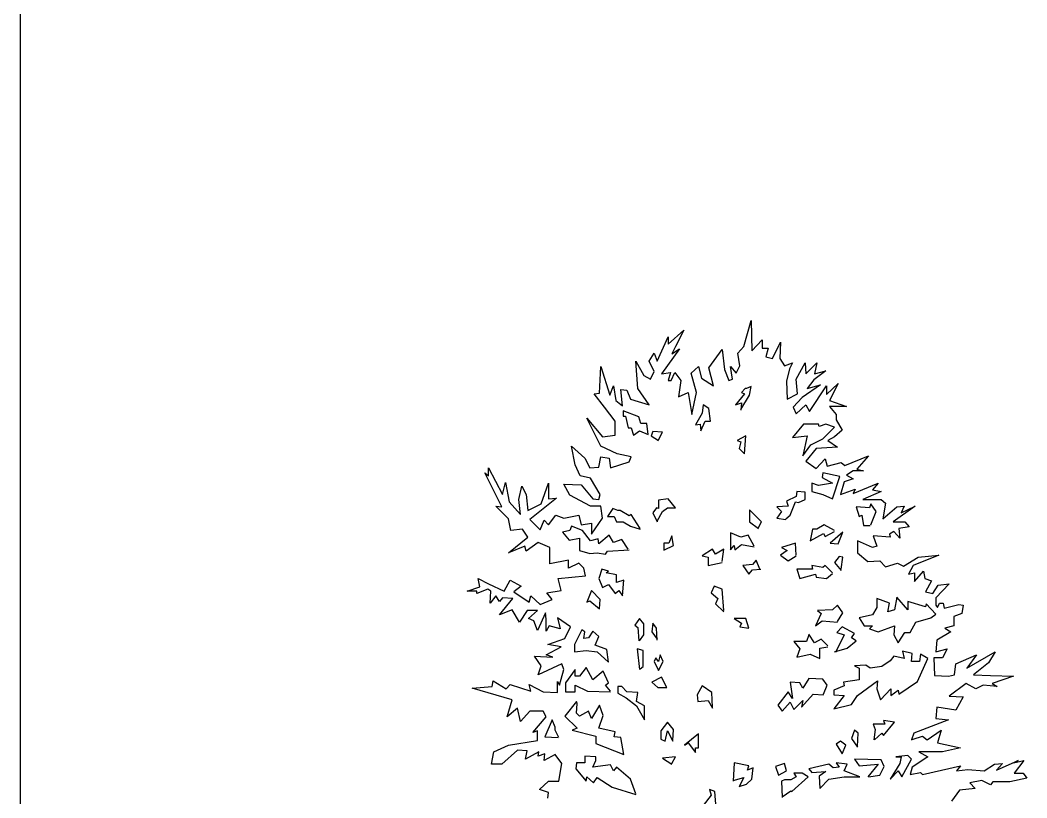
# Model space of a CAD drawing. Header units: millimetres. Extents: x 0 to 25200, y 0 to 17820.
# Drawn here: x 9467 to 10605, y 9783 to 10663 of the extents above; entities that cross this region are included whole.
import ezdxf

# ---------------------------------------------------------------- set-up
doc = ezdxf.new("R2010")
doc.units = ezdxf.units.MM
doc.header["$LTSCALE"] = 100
doc.header["$MEASUREMENT"] = 0
doc.layers.add('CO-TREE', color=251, linetype='Continuous')
doc.layers.add('TB-FORM', color=7, linetype='Continuous')

# ---------------------------------------------------------------- blocks, each defined once
blk = doc.blocks.new('T-108')
at = {"layer": 'CO-TREE'}
for p, q in [((179.8092, 765.2448), (188.1792, 794.5236)), ((188.1792, 794.5236), (189.0108, 760.2336)), ((81.9612, 748.5156), (94.5, 776.1204)), ((94.5, 767.7612), (112.0716, 783.648)), ((94.5, 776.1204), (94.5, 767.7612)), ((112.0716, 783.648), (102.87, 765.2448)), ((102.87, 765.2448), (98.6904, 756.8856)), ((173.124, 757.7172), (179.8092, 765.2448)), ((189.0108, 760.2336), (200.718, 772.7724)), ((200.718, 772.7724), (200.718, 763.5708)), ((200.718, 763.5708), (207.414, 763.5708)), ((207.414, 763.5708), (204.8976, 753.5376)), ((212.4252, 751.8636), (221.6268, 770.2668)), ((221.6268, 770.2668), (220.7952, 751.8636)), ((72.7596, 748.5156), (78.6132, 757.7172)), ((78.6132, 757.7172), (81.9612, 748.5156)), ((107.0496, 762.7392), (86.9724, 734.3028)), ((98.6904, 756.8856), (107.0496, 762.7392)), ((140.508, 740.9988), (155.5524, 761.8968)), ((155.5524, 761.8968), (158.0688, 739.3248)), ((175.6296, 743.5044), (173.124, 757.7172)), ((204.8976, 753.5376), (212.4252, 751.8636)), ((220.7952, 751.8636), (225.8064, 743.5044)), ((16.7292, 712.5624), (18.4032, 742.662)), ((18.4032, 742.662), (28.4364, 710.046)), ((57.7044, 748.5156), (66.906, 732.6288)), ((60.21, 717.5736), (57.7044, 748.5156)), ((78.6132, 736.8084), (72.7596, 748.5156)), ((120.4308, 735.1344), (128.79, 742.662)), ((128.79, 742.662), (132.138, 729.2808)), ((145.5192, 720.9216), (140.508, 740.9988)), ((164.754, 742.662), (171.45, 735.1344)), ((167.2704, 728.4492), (164.754, 742.662)), ((171.45, 735.1344), (175.6296, 743.5044)), ((225.8064, 743.5044), (235.008, 746.8524)), ((231.66, 740.1564), (228.3228, 725.9436)), ((235.008, 746.8524), (231.66, 740.1564)), ((239.1876, 728.4492), (249.2316, 746.8524)), ((249.2316, 746.8524), (250.0632, 734.3028)), ((250.0632, 734.3028), (262.6128, 746.8524)), ((262.6128, 746.8524), (260.0964, 734.3028)), ((66.906, 732.6288), (74.4336, 728.4492)), ((74.4336, 728.4492), (78.6132, 736.8084)), ((86.9724, 734.3028), (97.0164, 735.9768)), ((97.0164, 735.9768), (94.5, 726.7752)), ((97.848, 726.7752), (102.0276, 735.9768)), ((102.0276, 735.9768), (108.7236, 726.7752)), ((126.2844, 713.394), (120.4308, 735.1344)), ((132.138, 729.2808), (145.5192, 720.9216)), ((158.0688, 739.3248), (163.08, 726.7752)), ((272.646, 737.6508), (259.2648, 727.6176)), ((260.0964, 734.3028), (272.646, 737.6508)), ((28.4364, 710.046), (32.616, 720.9216)), ((32.616, 720.9216), (35.1216, 704.1924)), ((72.7596, 699.1812), (60.21, 717.5736)), ((94.5, 726.7752), (97.848, 726.7752)), ((108.7236, 726.7752), (106.218, 708.372)), ((163.08, 726.7752), (167.2704, 728.4492)), ((181.4832, 717.5736), (177.3036, 713.394)), ((183.1572, 717.5736), (181.4832, 717.5736)), ((188.1792, 720.09), (183.1572, 717.5736)), ((186.5052, 710.046), (188.1792, 720.09)), ((228.3228, 725.9436), (229.1544, 705.8664)), ((240.8616, 711.72), (239.1876, 728.4492)), ((266.7924, 721.7532), (245.8836, 707.5404)), ((259.2648, 727.6176), (251.7372, 717.5736)), ((251.7372, 717.5736), (266.7924, 721.7532)), ((254.2428, 691.6536), (273.4776, 720.9216)), ((273.4776, 710.8884), (286.8588, 723.4272)), ((273.4776, 720.9216), (273.4776, 710.8884)), ((286.8588, 723.4272), (276.8256, 704.1924)), ((10.8756, 711.72), (16.7292, 712.5624)), ((22.5828, 696.6648), (10.8756, 711.72)), ((40.9752, 716.742), (47.6712, 715.8996)), ((42.6492, 698.3388), (40.9752, 716.742)), ((47.6712, 715.8996), (51.8508, 705.8664)), ((106.218, 708.372), (117.0828, 713.394)), ((117.0828, 713.394), (121.2624, 688.3056)), ((121.2624, 688.3056), (126.2844, 713.394)), ((180.6516, 711.72), (170.6076, 699.1812)), ((176.4612, 694.1592), (186.5052, 710.046)), ((177.3036, 713.394), (180.6516, 711.72)), ((229.1544, 705.8664), (240.8616, 711.72)), ((245.8836, 707.5404), (235.8396, 696.6648)), ((34.29, 680.778), (22.5828, 696.6648)), ((35.1216, 704.1924), (42.6492, 698.3388)), ((51.8508, 705.8664), (72.7596, 699.1812)), ((133.812, 699.1812), (132.9804, 689.9796)), ((140.508, 694.9908), (133.812, 699.1812)), ((142.1712, 680.778), (140.508, 694.9908)), ((170.6076, 699.1812), (177.3036, 701.6868)), ((177.3036, 701.6868), (176.4612, 693.3276)), ((235.8396, 696.6648), (239.1876, 689.1372)), ((239.1876, 689.1372), (250.0632, 699.1812)), ((250.0632, 699.1812), (254.2428, 691.6536)), ((276.8256, 704.1924), (296.0604, 697.5072)), ((276.8256, 697.5072), (284.3532, 688.3056)), ((296.0604, 697.5072), (276.8256, 697.5072)), ((2.5056, 684.126), (20.0664, 663.2172)), ((18.4032, 652.3416), (2.5056, 684.126)), ((43.4916, 692.4852), (43.4916, 686.6316)), ((61.0524, 685.8), (43.4916, 692.4852)), ((43.4916, 686.6316), (45.9972, 686.6316)), ((45.9972, 686.6316), (49.3452, 673.2504)), ((63.558, 678.2724), (61.0524, 685.8)), ((132.9804, 689.9796), (125.4528, 676.5984)), ((284.3532, 688.3056), (284.3532, 682.452)), ((34.29, 664.8912), (34.29, 680.778)), ((49.3452, 673.2504), (52.6932, 673.2504)), ((52.6932, 673.2504), (55.1988, 664.8912)), ((70.254, 678.2724), (63.558, 678.2724)), ((71.928, 665.7228), (70.254, 678.2724)), ((125.4528, 676.5984), (130.464, 677.43)), ((130.464, 677.43), (131.3064, 669.9024)), ((131.3064, 669.9024), (136.3176, 680.778)), ((136.3176, 680.778), (142.1712, 680.778)), ((247.5576, 677.43), (235.008, 662.3748)), ((264.276, 677.43), (247.5576, 677.43)), ((265.1184, 674.9244), (264.276, 677.43)), ((272.646, 677.43), (265.1184, 674.9244)), ((269.298, 660.7008), (282.6792, 674.082)), ((282.6792, 674.082), (272.646, 677.43)), ((284.3532, 682.452), (291.0384, 670.7448)), ((20.0664, 663.2172), (34.29, 664.8912)), ((55.1988, 664.8912), (61.884, 669.9024)), ((61.884, 669.9024), (71.928, 665.7228)), ((76.9392, 669.0708), (75.2652, 664.0488)), ((75.2652, 664.0488), (83.6352, 659.0376)), ((87.8148, 668.2284), (76.9392, 669.0708)), ((83.6352, 659.8692), (87.8148, 668.2284)), ((182.3148, 664.0488), (172.2816, 659.0376)), ((180.6516, 643.9824), (182.3148, 664.0488)), ((235.008, 662.3748), (251.7372, 664.0488)), ((251.7372, 664.0488), (246.7152, 641.466)), ((255.9168, 654.0156), (269.298, 660.7008)), ((282.6792, 663.2172), (275.1516, 659.0376)), ((291.0384, 670.7448), (282.6792, 663.2172)), ((-15.0552, 652.3416), (0, 638.9604)), ((-10.8756, 631.4328), (-15.0552, 652.3416)), ((36.7956, 643.9824), (18.4032, 652.3416)), ((172.2816, 659.0376), (176.4612, 657.3636)), ((176.4612, 657.3636), (174.798, 649.836)), ((174.798, 649.836), (180.6516, 643.9824)), ((246.7152, 641.466), (255.9168, 654.0156)), ((261.7704, 649.836), (250.0632, 635.6124)), ((286.0272, 651.51), (261.7704, 649.836)), ((275.1516, 659.0376), (286.0272, 651.51)), ((0, 638.9604), (5.8536, 628.0848)), ((15.8868, 628.9272), (18.4032, 640.6344)), ((18.4032, 640.6344), (27.594, 638.9604)), ((27.594, 638.9604), (29.268, 628.0848)), ((52.6932, 640.6344), (36.7956, 643.9824)), ((50.1768, 634.7808), (52.6932, 640.6344)), ((261.7704, 627.2532), (271.8036, 638.1288)), ((271.8036, 638.1288), (274.32, 629.7588)), ((294.3864, 630.6012), (321.1488, 641.466)), ((321.1488, 641.466), (307.7676, 626.4216)), ((-108.7236, 628.0848), (-92.8368, 597.9852)), ((-108.7236, 618.894), (-108.7236, 628.0848)), ((-5.022, 618.894), (-10.8756, 631.4328)), ((5.8536, 628.0848), (15.8868, 628.9272)), ((29.268, 628.0848), (50.1768, 634.7808)), ((250.0632, 635.6124), (261.7704, 627.2532)), ((274.32, 629.7588), (290.2068, 633.9384)), ((290.2068, 633.9384), (294.3864, 630.6012)), ((307.7676, 626.4216), (315.2952, 624.7476)), ((-112.9032, 622.2312), (-108.7236, 618.894)), ((-93.6684, 583.7616), (-112.9032, 622.2312)), ((6.6852, 616.3776), (-5.022, 618.894)), ((17.5608, 597.9852), (6.6852, 616.3776)), ((269.298, 622.2312), (268.4664, 617.22)), ((268.4664, 617.22), (280.1736, 610.524)), ((288.5328, 618.0516), (269.298, 622.2312)), ((280.1736, 592.9632), (288.5328, 618.0516)), ((303.588, 615.546), (293.5548, 612.198)), ((303.588, 624.7476), (296.0604, 619.7256)), ((296.0604, 619.7256), (303.588, 615.546)), ((315.2952, 624.7476), (303.588, 624.7476)), ((-92.8368, 597.9852), (-89.4888, 611.3664)), ((-89.4888, 611.3664), (-85.3092, 589.6152)), ((-74.4336, 592.1316), (-71.0856, 607.176)), ((-71.0856, 607.176), (-66.0744, 597.9852)), ((-49.3452, 587.1096), (-40.986, 610.524)), ((-40.986, 610.524), (-40.986, 592.9632)), ((-23.4144, 609.6924), (-4.1796, 608.85)), ((-16.7292, 597.1428), (-23.4144, 609.6924)), ((-4.1796, 608.85), (9.2016, 592.9632)), ((256.7484, 610.524), (256.7484, 601.3224)), ((264.276, 608.0184), (256.7484, 610.524)), ((280.1736, 610.524), (264.276, 608.0184)), ((293.5548, 612.198), (289.3752, 597.9852)), ((289.3752, 597.9852), (306.0936, 603.8388)), ((303.588, 598.8168), (332.0244, 610.524)), ((306.0936, 603.8388), (303.588, 598.8168)), ((332.0244, 610.524), (325.3284, 602.9964)), ((-72.7596, 575.4024), (-74.4336, 592.1316)), ((-66.0744, 597.9852), (-64.4004, 579.582)), ((-31.7844, 593.7948), (-61.8948, 569.5488)), ((-40.986, 592.9632), (-31.7844, 593.7948)), ((6.6852, 584.604), (-16.7292, 597.1428)), ((9.2016, 592.9632), (15.8868, 592.1316)), ((15.8868, 592.1316), (17.5608, 597.9852)), ((94.5, 592.9632), (83.6352, 591.2892)), ((102.87, 582.93), (94.5, 592.9632)), ((239.1876, 595.4688), (228.3228, 590.4576)), ((240.03, 601.3224), (239.1876, 595.4688)), ((249.2316, 600.4908), (240.03, 601.3224)), ((241.704, 588.7836), (249.2316, 592.1316)), ((249.2316, 592.1316), (249.2316, 600.4908)), ((256.7484, 601.3224), (269.298, 597.9852)), ((269.298, 597.9852), (280.1736, 592.9632)), ((335.3724, 601.3224), (314.4636, 592.1316)), ((314.4636, 592.1316), (335.3724, 592.1316)), ((325.3284, 602.9964), (335.3724, 601.3224)), ((335.3724, 592.1316), (340.3836, 587.9412)), ((-86.1408, 570.3804), (-100.3644, 584.604)), ((-100.3644, 584.604), (-93.6684, 583.7616)), ((-85.3092, 589.6152), (-72.7596, 575.4024)), ((-64.4004, 579.582), (-49.3452, 587.1096)), ((18.4032, 584.604), (6.6852, 584.604)), ((20.0664, 571.2228), (18.4032, 584.604)), ((31.7844, 582.0876), (25.92, 572.886)), ((37.638, 579.582), (31.7844, 582.0876)), ((81.1188, 582.93), (76.9392, 577.0764)), ((83.6352, 582.0876), (81.1188, 582.93)), ((83.6352, 591.2892), (83.6352, 582.0876)), ((87.8148, 578.7504), (93.6684, 582.93)), ((93.6684, 582.93), (102.87, 582.93)), ((229.986, 584.604), (217.4472, 583.7616)), ((217.4472, 583.7616), (222.4584, 578.7504)), ((228.3228, 590.4576), (229.986, 584.604)), ((232.5024, 574.56), (238.356, 589.6152)), ((238.356, 589.6152), (241.704, 588.7836)), ((306.936, 583.7616), (310.2732, 572.886)), ((321.9912, 582.93), (306.936, 583.7616)), ((323.6652, 587.1096), (321.9912, 582.93)), ((329.5188, 578.7504), (323.6652, 587.1096)), ((340.3836, 587.9412), (337.0464, 570.3804)), ((337.0464, 570.3804), (352.9332, 583.7616)), ((373.842, 584.604), (348.7536, 567.0324)), ((352.9332, 583.7616), (361.2924, 584.604)), ((357.9444, 577.0764), (373.842, 584.604)), ((361.2924, 584.604), (357.9444, 577.0764)), ((-83.6352, 556.9992), (-86.1408, 570.3804)), ((-61.8948, 569.5488), (-50.1768, 557.8416)), ((-40.986, 563.6952), (-32.616, 574.56)), ((-32.616, 574.56), (-23.4144, 571.2228)), ((-23.4144, 571.2228), (-6.696, 574.56)), ((-6.696, 574.56), (-4.1796, 563.6952)), ((7.5276, 552.8196), (20.0664, 571.2228)), ((25.92, 572.886), (33.4476, 572.886)), ((33.4476, 572.886), (35.964, 567.0324)), ((40.1436, 579.582), (37.638, 579.582)), ((50.1768, 573.7284), (40.1436, 579.582)), ((52.6932, 575.4024), (50.1768, 573.7284)), ((62.7264, 559.5048), (52.6932, 575.4024)), ((76.9392, 577.0764), (81.9612, 567.0324)), ((81.9612, 567.8748), (87.8148, 578.7504)), ((186.5052, 580.4136), (186.5052, 567.0324)), ((199.8864, 567.0324), (186.5052, 580.4136)), ((222.4584, 578.7504), (217.4472, 571.2228)), ((217.4472, 571.2228), (227.4804, 569.5488)), ((227.4804, 570.3804), (232.5024, 574.56)), ((310.2732, 572.886), (313.6212, 574.56)), ((313.6212, 574.56), (315.2952, 562.8528)), ((323.6652, 563.6952), (329.5188, 578.7504)), ((-70.254, 558.6732), (-83.6352, 556.9992)), ((-64.4004, 549.4716), (-70.254, 558.6732)), ((-50.1768, 557.8416), (-45.9972, 568.7064)), ((-45.9972, 568.7064), (-40.986, 563.6952)), ((-15.0552, 562.0212), (-16.7292, 556.9992)), ((-2.5056, 556.9992), (-15.0552, 562.0212)), ((-4.1796, 563.6952), (7.5276, 565.3692)), ((7.5276, 565.3692), (7.5276, 552.8196)), ((35.964, 567.0324), (43.4916, 567.0324)), ((43.4916, 567.0324), (51.8508, 562.0212)), ((51.8508, 562.0212), (62.7264, 558.6732)), ((186.5052, 567.0324), (196.5384, 559.5048)), ((196.5384, 560.3472), (199.8864, 567.0324)), ((257.5908, 558.6732), (255.0852, 545.292)), ((262.6128, 558.6732), (257.5908, 558.6732)), ((270.972, 563.6952), (262.6128, 558.6732)), ((282.6792, 556.9992), (270.972, 563.6952)), ((315.2952, 562.8528), (322.8228, 562.8528)), ((348.7536, 567.0324), (362.1348, 567.0324)), ((367.146, 561.1788), (355.4388, 559.5048)), ((355.4388, 559.5048), (356.2812, 548.64)), ((362.1348, 567.0324), (367.146, 561.1788)), ((-86.1408, 531.9108), (-64.4004, 549.4716)), ((-16.7292, 556.9992), (-25.0884, 555.3252)), ((-25.0884, 555.3252), (-17.5608, 546.1236)), ((-17.5608, 546.1236), (-5.8536, 548.64)), ((-5.8536, 548.64), (-5.8536, 534.4164)), ((6.6852, 545.292), (-2.5056, 556.9992)), ((15.0552, 547.7976), (6.6852, 545.292)), ((15.8868, 541.944), (15.0552, 547.7976)), ((27.594, 551.9772), (15.8868, 541.944)), ((32.616, 543.618), (27.594, 551.9772)), ((41.8176, 546.966), (32.616, 543.618)), ((49.3452, 536.0904), (41.8176, 546.966)), ((98.6904, 551.1456), (95.3424, 542.7864)), ((100.3536, 540.27), (98.6904, 551.1456)), ((164.754, 554.4936), (164.754, 535.2588)), ((176.4612, 549.4716), (164.754, 554.4936)), ((184.8312, 551.9772), (176.4612, 549.4716)), ((191.5164, 539.4384), (184.8312, 551.9772)), ((255.0852, 545.292), (270.1296, 553.6512)), ((270.1296, 553.6512), (271.8036, 550.314)), ((271.8036, 550.314), (282.6792, 556.1676)), ((291.8808, 555.3252), (277.6572, 542.7864)), ((286.8588, 541.944), (291.8808, 555.3252)), ((326.1708, 551.1456), (330.3504, 539.4384)), ((345.4056, 549.4716), (326.1708, 551.1456)), ((349.5852, 556.1676), (344.5632, 552.8196)), ((344.5632, 552.8196), (345.4056, 549.4716)), ((356.2812, 548.64), (349.5852, 556.1676)), ((-67.7484, 539.4384), (-86.1408, 531.9108)), ((-66.0744, 533.5848), (-67.7484, 539.4384)), ((-52.6932, 543.618), (-66.0744, 533.5848)), ((-39.312, 537.7644), (-52.6932, 543.618)), ((-39.312, 519.3612), (-39.312, 537.7644)), ((25.92, 533.5848), (50.1768, 535.2588)), ((89.4888, 542.7864), (89.4888, 534.4164)), ((95.3424, 542.7864), (89.4888, 542.7864)), ((90.3204, 535.2588), (100.3536, 540.27)), ((144.6876, 536.0904), (132.9804, 528.5628)), ((148.0248, 530.2368), (144.6876, 536.0904)), ((157.2264, 536.0904), (148.0248, 530.2368)), ((155.5524, 521.8776), (157.2264, 536.0904)), ((164.754, 535.2588), (168.9336, 540.27)), ((168.9336, 540.27), (169.776, 535.2588)), ((169.776, 535.2588), (177.3036, 541.1124)), ((177.3036, 541.1124), (191.5164, 538.596)), ((238.356, 542.7864), (222.4584, 537.7644)), ((222.4584, 537.7644), (229.1544, 534.4164)), ((239.1876, 529.4052), (238.356, 542.7864)), ((277.6572, 542.7864), (286.8588, 541.944)), ((308.61, 545.292), (308.61, 531.9108)), ((325.3284, 537.7644), (308.61, 545.292)), ((330.3504, 539.4384), (325.3284, 537.7644)), ((-5.8536, 534.4164), (5.8536, 531.0792)), ((5.8536, 531.0792), (14.2128, 531.9108)), ((14.2128, 531.9108), (23.4144, 530.2368)), ((23.4144, 530.2368), (25.92, 533.5848)), ((132.9804, 528.5628), (139.6656, 526.8888)), ((139.6656, 526.8888), (139.6656, 517.698)), ((229.1544, 534.4164), (221.6268, 529.4052)), ((221.6268, 529.4052), (229.986, 522.7092)), ((229.986, 522.7092), (239.1876, 528.5628)), ((287.7012, 527.7312), (282.6792, 521.0352)), ((291.8808, 526.8888), (287.7012, 527.7312)), ((290.2068, 513.5076), (291.8808, 526.8888)), ((308.61, 531.9108), (320.3172, 521.8776)), ((360.4608, 516.8556), (377.19, 526.8888)), ((400.6044, 529.4052), (371.3256, 517.698)), ((377.19, 526.8888), (400.6044, 529.4052)), ((-18.4032, 523.5516), (-39.312, 519.3612)), ((-18.4032, 514.35), (-18.4032, 523.5516)), ((-6.696, 520.2036), (-18.4032, 514.35)), ((-0.8424, 514.35), (-6.696, 520.2036)), ((0.8316, 505.98), (-0.8424, 514.35)), ((19.2348, 513.5076), (15.8868, 502.6428)), ((26.7624, 511.002), (19.2348, 513.5076)), ((139.6656, 517.698), (155.5524, 521.0352)), ((189.8424, 518.5296), (178.9776, 517.698)), ((178.9776, 517.698), (185.6628, 507.654)), ((185.6628, 507.654), (189.8424, 512.676)), ((194.0328, 523.5516), (189.8424, 518.5296)), ((189.8424, 512.676), (199.044, 513.5076)), ((198.2124, 513.5076), (194.0328, 523.5516)), ((240.03, 513.5076), (243.3672, 502.6428)), ((257.5908, 513.5076), (240.03, 513.5076)), ((256.7484, 517.698), (257.5908, 513.5076)), ((269.298, 515.1816), (256.7484, 517.698)), ((271.8036, 517.698), (269.298, 515.1816)), ((280.1736, 509.328), (271.8036, 517.698)), ((282.6792, 521.0352), (290.2068, 511.8336)), ((320.3172, 521.8776), (333.6984, 522.7092)), ((333.6984, 522.7092), (340.3836, 516.024)), ((340.3836, 516.024), (353.7648, 520.2036)), ((353.7648, 520.2036), (360.4608, 516.8556)), ((371.3256, 517.698), (366.3144, 507.654)), ((-120.4308, 502.6428), (-108.7236, 496.7892)), ((-118.7568, 493.4412), (-120.4308, 502.6428)), ((-30.1104, 502.6428), (0.8316, 505.98)), ((-26.7624, 489.2616), (-30.1104, 502.6428)), ((15.8868, 502.6428), (20.0664, 492.5988)), ((24.2568, 509.328), (26.7624, 511.002)), ((35.964, 506.8224), (24.2568, 509.328)), ((35.964, 498.4524), (35.964, 506.8224)), ((243.3672, 502.6428), (260.9388, 507.654)), ((260.9388, 507.654), (261.7704, 504.3168)), ((261.7704, 504.3168), (273.4776, 502.6428)), ((273.4776, 502.6428), (280.1736, 508.4964)), ((366.3144, 507.654), (372.9996, 509.328)), ((372.9996, 499.2948), (383.0436, 511.002)), ((372.9996, 509.328), (372.9996, 499.2948)), ((383.0436, 511.002), (384.7176, 502.6428)), ((384.7176, 502.6428), (392.2344, 500.1264)), ((-132.9804, 488.4192), (-118.7568, 493.4412)), ((-109.566, 490.9356), (-122.1048, 485.9136)), ((-106.218, 488.4192), (-109.566, 490.9356)), ((-108.7236, 496.7892), (-91.1628, 488.4192)), ((-91.1628, 488.4192), (-84.4668, 500.9688)), ((-84.4668, 500.9688), (-71.928, 494.2728)), ((-71.928, 494.2728), (-80.2872, 487.5876)), ((20.0664, 492.5988), (26.7624, 495.9468)), ((26.7624, 495.9468), (34.29, 485.9136)), ((44.3232, 500.9688), (35.964, 498.4524)), ((42.6492, 483.408), (44.3232, 500.9688)), ((146.3616, 494.2728), (143.0136, 486.7452)), ((155.5524, 490.9356), (146.3616, 494.2728)), ((157.2264, 466.6788), (155.5524, 490.9356)), ((392.2344, 500.1264), (385.5492, 487.5876)), ((393.9084, 485.9136), (399.762, 495.1152)), ((412.3116, 496.7892), (397.2564, 480.8916)), ((399.762, 495.1152), (412.3116, 496.7892)), ((-122.1048, 488.4192), (-132.9804, 488.4192)), ((-122.1048, 485.9136), (-122.1048, 488.4192)), ((-107.0496, 475.038), (-106.218, 488.4192)), ((-100.3644, 483.408), (-107.0496, 475.038)), ((-96.174, 476.712), (-100.3644, 483.408)), ((-92.8368, 480.8916), (-96.174, 476.712)), ((-96.174, 461.6568), (-81.1296, 480.06)), ((-81.1296, 480.06), (-92.8368, 480.8916)), ((-80.2872, 487.5876), (-62.7264, 475.8804)), ((-62.7264, 475.8804), (-61.0524, 483.408)), ((-61.0524, 483.408), (-50.1768, 473.364)), ((-50.1768, 473.364), (-36.7956, 479.2176)), ((-42.6492, 486.7452), (-26.7624, 489.2616)), ((-36.7956, 479.2176), (-42.6492, 486.7452)), ((7.5276, 489.2616), (2.5056, 475.8804)), ((17.5608, 479.2176), (7.5276, 489.2616)), ((16.7292, 468.3528), (17.5608, 479.2176)), ((34.29, 485.9136), (38.4696, 489.2616)), ((38.4696, 489.2616), (42.6492, 483.408)), ((143.0136, 486.7452), (150.5412, 480.06)), ((150.5412, 480.06), (148.0248, 474.2064)), ((330.3504, 480.06), (330.3504, 470.0268)), ((344.5632, 475.038), (330.3504, 480.06)), ((352.9332, 481.734), (350.4276, 467.5104)), ((365.472, 467.5104), (352.9332, 481.734)), ((385.5492, 487.5876), (393.9084, 485.9136)), ((397.2564, 480.8916), (397.2564, 472.5324)), ((-81.9612, 467.5104), (-96.174, 461.6568)), ((-73.602, 453.2976), (-81.9612, 467.5104)), ((2.5056, 475.8804), (5.8536, 477.5436)), ((5.8536, 477.5436), (16.7292, 468.3528)), ((148.0248, 474.2064), (157.2264, 465.0048)), ((280.1736, 467.5104), (263.4444, 466.6788)), ((286.0272, 472.5324), (280.1736, 467.5104)), ((291.8808, 464.1624), (286.0272, 472.5324)), ((330.3504, 470.0268), (325.3284, 461.6568)), ((342.9, 465.0048), (344.5632, 475.038)), ((350.4276, 467.5104), (342.9, 465.0048)), ((365.472, 476.712), (365.472, 467.5104)), ((385.5492, 470.8584), (365.472, 476.712)), ((386.3808, 474.2064), (385.5492, 470.8584)), ((397.2564, 462.4992), (386.3808, 474.2064)), ((397.2564, 472.5324), (398.9304, 470.0268)), ((398.9304, 470.0268), (401.436, 475.038)), ((401.436, 475.038), (405.6156, 475.038)), ((405.6156, 475.038), (406.458, 469.1844)), ((406.458, 469.1844), (423.1872, 473.364)), ((423.1872, 473.364), (428.1984, 472.5324)), ((428.1984, 472.5324), (426.5244, 463.3308)), ((-65.232, 466.6788), (-73.602, 453.2976)), ((-53.5248, 466.6788), (-65.232, 466.6788)), ((-63.558, 457.4772), (-53.5248, 466.6788)), ((-57.7044, 454.9716), (-63.558, 457.4772)), ((-44.3232, 464.1624), (-53.5248, 444.096)), ((-43.4916, 456.6456), (-44.3232, 464.1624)), ((-43.4916, 443.2644), (-43.4916, 456.6456)), ((-30.942, 458.3088), (-27.6048, 445.77)), ((-15.8868, 448.2756), (-30.942, 458.3088)), ((61.884, 457.4772), (56.8728, 449.9496)), ((66.906, 451.6236), (61.884, 457.4772)), ((168.9336, 457.4772), (177.3036, 452.4552)), ((182.3148, 457.4772), (168.9336, 457.4772)), ((185.6628, 446.6016), (182.3148, 457.4772)), ((267.624, 463.3308), (260.9388, 449.118)), ((263.4444, 466.6788), (267.624, 463.3308)), ((286.0272, 454.1292), (291.8808, 464.1624)), ((325.3284, 461.6568), (310.2732, 458.3088)), ((310.2732, 458.3088), (316.1376, 449.118)), ((374.6736, 453.2976), (391.4028, 458.3088)), ((391.4028, 458.3088), (397.2564, 462.4992)), ((426.5244, 463.3308), (417.3336, 459.9828)), ((417.3336, 459.9828), (417.3336, 449.118)), ((-53.5248, 444.096), (-57.7044, 454.9716)), ((-40.1436, 449.118), (-43.4916, 443.2644)), ((-27.6048, 445.77), (-40.1436, 449.118)), ((-22.5828, 434.8944), (-15.8868, 448.2756)), ((-3.348, 444.9276), (-11.7072, 428.2092)), ((0, 442.422), (-3.348, 444.9276)), ((56.8728, 449.9496), (60.21, 447.444)), ((60.21, 447.444), (61.0524, 432.3888)), ((66.906, 439.074), (66.906, 451.6236)), ((76.9392, 452.4552), (76.1076, 442.422)), ((81.1188, 446.6016), (76.9392, 452.4552)), ((81.9612, 433.2204), (81.1188, 446.6016)), ((177.3036, 452.4552), (175.6296, 448.2756)), ((175.6296, 448.2756), (185.6628, 446.6016)), ((260.9388, 449.118), (268.4664, 454.9716)), ((268.4664, 454.9716), (286.0272, 453.2976)), ((291.0384, 448.2756), (285.1848, 441.5904)), ((305.262, 440.748), (291.0384, 448.2756)), ((316.1376, 449.118), (325.3284, 449.118)), ((325.3284, 449.118), (321.9912, 445.77)), ((321.9912, 445.77), (332.0244, 442.422)), ((332.0244, 442.422), (350.4276, 449.118)), ((350.4276, 449.118), (349.5852, 439.074)), ((367.9884, 441.5904), (374.6736, 453.2976)), ((417.3336, 449.118), (407.2896, 446.6016)), ((407.2896, 446.6016), (413.9856, 442.422)), ((-41.8176, 428.2092), (-22.5828, 434.8944)), ((-0.8424, 434.8944), (0, 442.422)), ((4.1796, 435.7368), (-0.8424, 434.8944)), ((9.2016, 443.2644), (4.1796, 435.7368)), ((15.8868, 437.4), (9.2016, 443.2644)), ((11.7072, 427.3668), (15.8868, 437.4)), ((61.884, 432.3888), (66.906, 439.074)), ((76.1076, 442.422), (81.9612, 434.0628)), ((253.4112, 439.074), (250.8948, 431.5464)), ((260.0964, 429.8832), (253.4112, 439.9164)), ((267.624, 434.0628), (260.0964, 429.8832)), ((275.1516, 426.5352), (267.624, 434.0628)), ((293.5548, 439.074), (283.5108, 419.0076)), ((285.1848, 441.5904), (293.5548, 439.074)), ((301.914, 435.7368), (305.262, 440.748)), ((306.936, 432.3888), (301.914, 435.7368)), ((349.5852, 439.074), (354.6072, 429.8832)), ((354.6072, 429.8832), (362.1348, 441.5904)), ((362.1348, 441.5904), (367.9884, 441.5904)), ((398.0988, 433.2204), (397.2564, 419.8392)), ((413.9856, 442.422), (398.0988, 433.2204)), ((-43.4916, 416.502), (-26.7624, 425.6928)), ((-26.7624, 425.6928), (-41.8176, 428.2092)), ((-11.7072, 428.2092), (-11.7072, 419.8392)), ((-11.7072, 419.8392), (1.674, 421.5132)), ((1.674, 421.5132), (14.2128, 419.8392)), ((25.0884, 422.3556), (11.7072, 427.3668)), ((26.7624, 408.132), (25.0884, 422.3556)), ((59.3784, 423.1872), (61.884, 399.7728)), ((66.0744, 421.5132), (59.3784, 423.1872)), ((66.0744, 403.11), (66.0744, 421.5132)), ((236.682, 431.5464), (243.3672, 423.1872)), ((250.8948, 431.5464), (236.682, 431.5464)), ((243.3672, 423.1872), (240.03, 413.9856)), ((265.95, 424.0188), (275.1516, 425.6928)), ((265.95, 412.3116), (265.95, 424.0188)), ((282.6792, 419.8392), (296.892, 424.0188)), ((296.892, 424.0188), (306.936, 432.3888)), ((397.2564, 419.8392), (409.806, 423.1872)), ((409.806, 423.1872), (404.784, 413.154)), ((-56.8728, 414.828), (-35.964, 413.9856)), ((-49.3452, 403.9524), (-56.8728, 414.828)), ((-35.964, 413.9856), (-43.4916, 416.502)), ((14.2128, 419.8392), (26.7624, 408.132)), ((80.2872, 413.154), (78.6132, 408.9744)), ((83.6352, 408.9744), (80.2872, 413.154)), ((85.3092, 416.502), (83.6352, 408.9744)), ((88.6464, 408.9744), (85.3092, 416.502)), ((240.03, 413.9856), (255.0852, 417.3336)), ((255.0852, 417.3336), (265.95, 412.3116)), ((349.5852, 414.828), (345.4056, 409.806)), ((361.2924, 412.3116), (349.5852, 414.828)), ((359.6184, 420.6816), (361.2924, 412.3116)), ((370.494, 418.1652), (359.6184, 420.6816)), ((369.6624, 408.9744), (370.494, 418.1652)), ((376.3476, 386.3916), (388.0548, 412.3116)), ((379.6956, 417.3336), (378.8532, 408.9744)), ((388.0548, 412.3116), (379.6956, 417.3336)), ((394.7508, 413.154), (395.5824, 393.0768)), ((404.784, 413.154), (394.7508, 413.154)), ((419.8392, 406.458), (443.2536, 416.502)), ((432.378, 401.4468), (464.1624, 419.8392)), ((443.2536, 416.502), (432.378, 401.4468)), ((464.1624, 419.8392), (456.6348, 407.3004)), ((-25.9308, 406.458), (-52.6932, 393.9192)), ((-52.6932, 393.9192), (-49.3452, 403.9524)), ((-28.4364, 382.212), (-23.4144, 399.7728)), ((-23.4144, 399.7728), (-25.9308, 406.458)), ((-10.8756, 399.7728), (-21.7404, 384.7176)), ((-10.8756, 392.2452), (-10.8756, 399.7728)), ((1.674, 402.2784), (-5.8536, 392.2452)), ((9.2016, 388.0656), (1.674, 402.2784)), ((62.7264, 400.6044), (66.0744, 403.11)), ((78.6132, 408.9744), (83.6352, 398.9304)), ((83.6352, 398.9304), (88.6464, 408.9744)), ((317.8008, 404.784), (305.262, 403.9524)), ((305.262, 403.9524), (310.2732, 401.4468)), ((310.2732, 401.4468), (310.2732, 388.0656)), ((322.8228, 401.4468), (317.8008, 404.784)), ((336.204, 403.11), (322.8228, 401.4468)), ((345.4056, 409.806), (336.204, 403.11)), ((378.8532, 408.9744), (369.6624, 408.9744)), ((418.1652, 393.9192), (419.8392, 406.458)), ((456.6348, 407.3004), (439.9056, 393.9192)), ((-104.544, 380.538), (-103.7016, 387.2232)), ((-103.7016, 387.2232), (-88.6572, 378.0216)), ((-5.8536, 392.2452), (-10.8756, 392.2452)), ((20.9088, 398.0988), (9.2016, 388.0656)), ((26.7624, 384.7176), (20.9088, 398.0988)), ((86.9724, 391.4028), (76.1076, 385.5492)), ((92.8368, 379.6956), (86.9724, 391.4028)), ((253.4112, 389.7288), (246.7152, 378.864)), ((269.298, 388.8972), (253.4112, 389.7288)), ((274.32, 382.212), (269.298, 388.8972)), ((310.2732, 388.0656), (292.7124, 385.5492)), ((308.61, 370.494), (331.182, 387.2232)), ((331.182, 387.2232), (330.3504, 378.0216)), ((395.5824, 393.0768), (411.48, 392.2452)), ((411.48, 392.2452), (418.1652, 393.9192)), ((439.9056, 393.9192), (459.1512, 393.0768)), ((459.1512, 393.0768), (485.0712, 392.2452)), ((485.0712, 392.2452), (460.8144, 383.8752)), ((-127.1268, 378.864), (-104.544, 380.538)), ((-81.9612, 365.4828), (-127.1268, 378.864)), ((-88.6572, 378.0216), (-84.4668, 383.0436)), ((-84.4668, 383.0436), (-61.0524, 375.516)), ((-62.7264, 383.0436), (-46.8396, 374.6844)), ((-61.0524, 375.516), (-62.7264, 383.0436)), ((-30.942, 386.3916), (-28.4364, 382.212)), ((-30.942, 373.842), (-30.942, 386.3916)), ((-21.7404, 384.7176), (-21.7404, 374.6844)), ((-10.8756, 382.212), (3.348, 375.516)), ((-10.8756, 374.6844), (-10.8756, 382.212)), ((23.4144, 382.212), (26.7624, 384.7176)), ((29.268, 375.516), (23.4144, 382.212)), ((37.638, 380.538), (37.638, 373.0104)), ((41.8176, 380.538), (37.638, 380.538)), ((47.6712, 374.6844), (41.8176, 380.538)), ((76.1076, 385.5492), (82.7928, 379.6956)), ((82.7928, 379.6956), (92.8368, 379.6956)), ((132.9804, 381.3696), (127.1268, 371.3364)), ((143.8452, 373.842), (132.9804, 381.3696)), ((232.5024, 385.5492), (235.008, 367.1568)), ((243.3672, 384.7176), (232.5024, 385.5492)), ((246.7152, 378.864), (243.3672, 384.7176)), ((270.1296, 372.168), (274.32, 382.212)), ((293.5548, 381.3696), (281.8476, 376.3476)), ((281.8476, 376.3476), (281.8476, 371.3364)), ((292.7124, 385.5492), (293.5548, 381.3696)), ((330.3504, 378.0216), (334.53, 365.4828)), ((334.53, 365.4828), (346.2372, 378.0216)), ((346.2372, 378.0216), (346.2372, 370.494)), ((346.2372, 370.494), (354.6072, 376.3476)), ((354.6072, 376.3476), (355.4388, 372.168)), ((355.4388, 372.168), (376.3476, 386.3916)), ((431.5464, 383.8752), (412.3116, 369.6624)), ((442.422, 378.0216), (431.5464, 383.8752)), ((450.7812, 382.212), (442.422, 378.0216)), ((466.668, 380.538), (450.7812, 382.212)), ((460.8144, 383.8752), (466.668, 380.538)), ((-87.8148, 346.248), (-81.9612, 365.4828)), ((-46.8396, 374.6844), (-30.942, 373.842)), ((-21.7404, 374.6844), (-10.8756, 374.6844)), ((3.348, 375.516), (29.268, 374.6844)), ((37.638, 373.0104), (46.8288, 367.9884)), ((46.8288, 367.9884), (58.5468, 358.7868)), ((60.21, 373.842), (47.6712, 374.6844)), ((58.5468, 363.8088), (60.21, 373.842)), ((127.1268, 371.3364), (127.9584, 363.8088)), ((127.9584, 363.8088), (139.6656, 364.6404)), ((139.6656, 364.6404), (144.6876, 356.2812)), ((144.6876, 357.1128), (143.8452, 373.842)), ((229.986, 374.6844), (218.2788, 359.6292)), ((235.008, 367.1568), (229.986, 374.6844)), ((236.682, 354.6072), (246.7152, 364.6404)), ((245.0412, 357.1128), (258.4224, 372.168)), ((246.7152, 364.6404), (245.0412, 357.1128)), ((258.4224, 372.168), (270.1296, 371.3364)), ((281.8476, 371.3364), (293.5548, 370.494)), ((293.5548, 370.494), (281.8476, 355.4496)), ((301.914, 360.4608), (308.61, 370.494)), ((412.3116, 369.6624), (428.1984, 368.8308)), ((428.1984, 368.8308), (419.8392, 353.7756)), ((-76.1076, 356.2812), (-87.8148, 346.248)), ((-72.7596, 341.226), (-76.1076, 356.2812)), ((-9.2016, 363.8088), (-22.5828, 347.0796)), ((-8.3592, 361.3032), (-9.2016, 363.8088)), ((-9.2016, 350.4276), (-8.3592, 361.3032)), ((16.7292, 359.6292), (7.5276, 344.574)), ((20.9088, 347.922), (16.7292, 359.6292)), ((67.7376, 358.7868), (58.5468, 363.8088)), ((58.5468, 358.7868), (67.7376, 342.9)), ((67.7376, 343.7316), (67.7376, 358.7868)), ((218.2788, 359.6292), (223.3008, 352.9332)), ((223.3008, 352.9332), (232.5024, 362.9664)), ((232.5024, 362.9664), (236.682, 354.6072)), ((281.8476, 355.4496), (301.914, 360.4608)), ((398.0988, 357.1128), (397.2564, 344.574)), ((419.8392, 353.7756), (398.0988, 357.1128)), ((-61.8948, 352.9332), (-72.7596, 341.226)), ((-46.8396, 352.9332), (-61.8948, 352.9332)), ((-58.5468, 328.6764), (-43.4916, 346.248)), ((-43.4916, 346.248), (-46.8396, 352.9332)), ((-36.7956, 342.9), (-45.1656, 323.6652)), ((-33.4584, 334.5408), (-36.7956, 342.9)), ((-22.5828, 347.0796), (-8.3592, 333.6984)), ((-5.8536, 347.0796), (-9.2016, 350.4276)), ((4.1796, 352.9332), (-5.8536, 347.0796)), ((7.5276, 344.574), (4.1796, 352.9332)), ((15.8868, 333.6984), (20.9088, 347.922)), ((337.878, 342.0576), (339.552, 337.878)), ((350.4276, 340.3944), (337.878, 342.0576)), ((411.48, 342.9), (372.168, 327.8448)), ((397.2564, 344.574), (411.48, 342.9)), ((-53.5248, 330.3504), (-58.5468, 328.6764)), ((-53.5248, 319.4856), (-53.5248, 330.3504)), ((-33.4584, 331.1928), (-33.4584, 334.5408)), ((-29.268, 322.8228), (-33.4584, 331.1928)), ((-8.3592, 333.6984), (-14.2236, 331.1928)), ((-14.2236, 331.1928), (12.5388, 324.4968)), ((34.29, 329.5188), (15.8868, 333.6984)), ((93.6684, 340.3944), (86.1408, 330.3504)), ((86.1408, 330.3504), (86.1408, 321.1596)), ((91.1628, 318.6432), (93.6684, 330.3504)), ((100.3536, 332.0244), (93.6684, 340.3944)), ((93.6684, 330.3504), (99.522, 318.6432)), ((99.522, 319.4856), (100.3536, 332.0244)), ((305.262, 331.1928), (301.914, 321.9912)), ((309.4416, 327.8448), (305.262, 331.1928)), ((326.1708, 337.878), (328.6764, 332.0244)), ((339.552, 337.878), (326.1708, 337.878)), ((328.6764, 332.0244), (327.0024, 320.3172)), ((337.878, 325.3392), (350.4276, 340.3944)), ((387.2232, 320.3172), (403.11, 331.1928)), ((403.11, 331.1928), (398.9304, 316.9692)), ((-86.1408, 314.4636), (-53.5248, 319.4856)), ((-45.1656, 323.6652), (-30.1104, 322.8228)), ((12.5388, 324.4968), (12.5388, 316.1376)), ((33.4476, 323.6652), (34.29, 329.5188)), ((40.9752, 322.8228), (33.4476, 323.6652)), ((44.3232, 303.588), (40.9752, 322.8228)), ((86.1408, 321.1596), (91.1628, 318.6432)), ((128.79, 327.0132), (112.9032, 314.4636)), ((128.79, 311.1156), (128.79, 327.0132)), ((301.914, 321.9912), (308.61, 311.958)), ((308.61, 312.7896), (309.4416, 327.8448)), ((327.8448, 320.3172), (336.204, 327.8448)), ((336.204, 327.8448), (337.878, 325.3392)), ((372.168, 327.8448), (369.6624, 320.3172)), ((369.6624, 320.3172), (371.3256, 321.1596)), ((371.3256, 321.1596), (382.2012, 324.4968)), ((382.2012, 324.4968), (387.2232, 320.3172)), ((-102.87, 306.936), (-86.1408, 314.4636)), ((-76.1076, 308.61), (-93.6684, 292.7232)), ((-65.232, 307.7784), (-76.1076, 308.61)), ((-66.906, 298.5768), (-65.232, 307.7784)), ((12.5388, 316.1376), (44.3232, 303.588)), ((112.9032, 314.4636), (117.0828, 316.9692)), ((117.0828, 316.9692), (125.4528, 306.1044)), ((125.4528, 311.1156), (128.79, 311.1156)), ((125.4528, 306.1044), (125.4528, 311.1156)), ((289.3752, 318.6432), (284.3532, 315.2952)), ((284.3532, 315.2952), (291.0384, 304.4304)), ((295.2288, 314.4636), (289.3752, 318.6432)), ((291.0384, 304.4304), (295.2288, 314.4636)), ((398.9304, 316.9692), (424.8612, 311.1156)), ((424.8612, 311.1156), (404.784, 306.936)), ((-105.3756, 292.7232), (-102.87, 306.936)), ((-51.8508, 306.936), (-66.906, 298.5768)), ((-66.906, 298.5768), (-66.906, 298.5768)), ((-52.6932, 301.914), (-51.8508, 306.936)), ((-45.1656, 304.4304), (-52.6932, 301.914)), ((-51.8508, 306.936), (-51.8508, 306.936)), ((-45.9972, 296.9028), (-45.1656, 304.4304)), ((-33.4584, 303.588), (-45.9972, 296.9028)), ((-25.9308, 293.5548), (-33.4584, 303.588)), ((0, 301.914), (0, 294.3972)), ((12.5388, 301.0824), (0, 301.914)), ((9.2016, 289.3752), (12.5388, 296.9028)), ((12.5388, 296.9028), (12.5388, 301.0824)), ((102.87, 301.0824), (87.8148, 299.4084)), ((87.8148, 299.4084), (98.6904, 292.7232)), ((98.6904, 293.5548), (102.87, 301.0824)), ((305.262, 298.5768), (310.2732, 291.0492)), ((335.3724, 297.7344), (305.262, 298.5768)), ((338.7096, 290.2068), (335.3724, 297.7344)), ((365.472, 302.7564), (352.0908, 301.0824)), ((352.0908, 301.0824), (357.9444, 301.0824)), ((357.9444, 301.0824), (356.2812, 293.5548)), ((358.7868, 278.4996), (369.6624, 298.5768)), ((369.6624, 298.5768), (365.472, 302.7564)), ((388.0548, 301.0824), (370.494, 289.3752)), ((378.0216, 306.936), (388.0548, 301.0824)), ((404.784, 306.936), (378.0216, 306.936)), ((465.8364, 286.0272), (490.0932, 296.9028)), ((485.0712, 294.3972), (496.7784, 296.9028)), ((490.0932, 296.9028), (485.0712, 294.3972)), ((496.7784, 296.9028), (485.9136, 282.6792)), ((-93.6684, 292.7232), (-105.3756, 292.7232)), ((-29.268, 273.4884), (-25.9308, 293.5548)), ((-9.2016, 294.3972), (-10.0332, 287.7012)), ((-10.0332, 287.7012), (1.674, 273.4884)), ((0, 294.3972), (-9.2016, 294.3972)), ((29.268, 291.8808), (9.2016, 289.3752)), ((32.616, 285.1956), (29.268, 291.8808)), ((35.964, 289.3752), (32.616, 285.1956)), ((51.8508, 275.994), (35.964, 289.3752)), ((168.9336, 294.3972), (168.102, 273.4884)), ((185.6628, 291.0492), (168.9336, 294.3972)), ((183.9888, 286.0272), (185.6628, 291.0492)), ((190.6848, 288.5328), (183.9888, 286.0272)), ((189.0108, 275.994), (190.6848, 288.5328)), ((225.8064, 293.5548), (215.7732, 290.2068)), ((215.7732, 290.2068), (219.1212, 280.1736)), ((219.1212, 280.1736), (228.3228, 285.1956)), ((228.3228, 285.1956), (225.8064, 293.5548)), ((275.994, 292.7232), (253.4112, 287.7012)), ((253.4112, 287.7012), (256.7484, 283.5216)), ((281.0052, 288.5328), (275.994, 292.7232)), ((287.7012, 289.3752), (281.0052, 288.5328)), ((284.3532, 294.3972), (287.7012, 289.3752)), ((296.892, 292.7232), (284.3532, 294.3972)), ((293.5548, 285.1956), (296.892, 292.7232)), ((311.1156, 278.4996), (293.5548, 285.1956)), ((310.2732, 291.0492), (332.0244, 292.7232)), ((332.0244, 292.7232), (320.3172, 278.4996)), ((333.6984, 280.1736), (338.7096, 290.2068)), ((356.2812, 293.5548), (345.4056, 275.994)), ((345.4056, 275.994), (354.6072, 285.1956)), ((354.6072, 285.1956), (358.7868, 278.4996)), ((370.494, 289.3752), (367.9884, 281.016)), ((382.2012, 281.016), (424.8612, 291.0492)), ((424.8612, 291.0492), (420.6708, 285.1956)), ((420.6708, 285.1956), (433.2204, 286.8696)), ((433.2204, 286.8696), (451.6236, 285.1956)), ((451.6236, 285.1956), (463.3308, 292.7232)), ((463.3308, 292.7232), (472.5324, 293.5548)), ((472.5324, 293.5548), (465.8364, 286.0272)), ((-51.0192, 264.2868), (-40.986, 273.4884)), ((-40.986, 273.4884), (-29.268, 273.4884)), ((1.674, 273.4884), (2.5056, 278.4996)), ((2.5056, 278.4996), (10.0332, 271.8144)), ((10.0332, 271.8144), (14.2128, 277.668)), ((14.2128, 277.668), (30.942, 266.7924)), ((57.7044, 259.2648), (51.8508, 275.994)), ((168.102, 274.32), (179.8092, 277.668)), ((179.8092, 277.668), (174.798, 267.624)), ((183.1572, 270.1404), (189.0108, 275.994)), ((225.8064, 275.1516), (222.4584, 273.4884)), ((222.4584, 273.4884), (223.3008, 255.0852)), ((233.334, 275.1516), (225.8064, 275.1516)), ((239.1876, 278.4996), (233.334, 275.1516)), ((234.1764, 261.7704), (252.5688, 278.4996)), ((236.682, 282.6792), (239.1876, 278.4996)), ((245.8836, 282.6792), (236.682, 282.6792)), ((252.5688, 278.4996), (245.8836, 282.6792)), ((256.7484, 283.5216), (272.646, 284.3532)), ((272.646, 284.3532), (265.1184, 279.342)), ((265.1184, 279.342), (265.95, 265.1184)), ((265.95, 265.1184), (275.994, 275.994)), ((275.994, 275.994), (293.5548, 278.4996)), ((293.5548, 278.4996), (311.1156, 278.4996)), ((321.1488, 278.4996), (333.6984, 280.1736)), ((367.9884, 281.016), (379.6956, 283.5216)), ((379.6956, 283.5216), (382.2012, 281.016)), ((449.1072, 274.32), (435.726, 271.8144)), ((459.1512, 269.298), (449.1072, 274.32)), ((500.1264, 276.8256), (480.8916, 272.646)), ((485.9136, 282.6792), (495.9468, 282.6792)), ((495.9468, 282.6792), (500.1264, 276.8256)), ((-40.986, 260.9388), (-51.0192, 264.2868)), ((30.942, 266.7924), (57.7044, 258.4332)), ((141.3396, 264.2868), (143.0136, 257.5908)), ((147.1932, 261.7704), (141.3396, 264.2868)), ((174.798, 267.624), (183.1572, 270.1404)), ((223.3008, 255.9168), (233.334, 262.6128)), ((233.334, 262.6128), (234.1764, 261.7704)), ((424.0188, 263.4444), (414.8172, 250.9056)), ((441.5796, 265.1184), (424.0188, 263.4444)), ((435.726, 271.8144), (441.5796, 265.1184)), ((461.6568, 272.646), (459.1512, 269.298)), ((480.8916, 272.646), (461.6568, 272.646)), ((-41.8176, 254.2428), (-40.986, 260.9388)), ((143.0136, 257.5908), (133.812, 245.8836)), ((148.8672, 242.5356), (147.1932, 261.7704))]:
    blk.add_line(p, q, dxfattribs=at)

msp = doc.modelspace()

# ---------------------------------------------------------------- linework, layer by layer
at = {"layer": 'TB-FORM', "color": 251}
msp.add_line((9466.7, 16350), (9466.7, 2598), dxfattribs=at)

# ---------------------------------------------------------------- block references
at = {"layer": 'CO-TREE'}
msp.add_blockref('T-108', (10105.2, 9528.6), dxfattribs=at)

doc.saveas('drawing.dxf')
